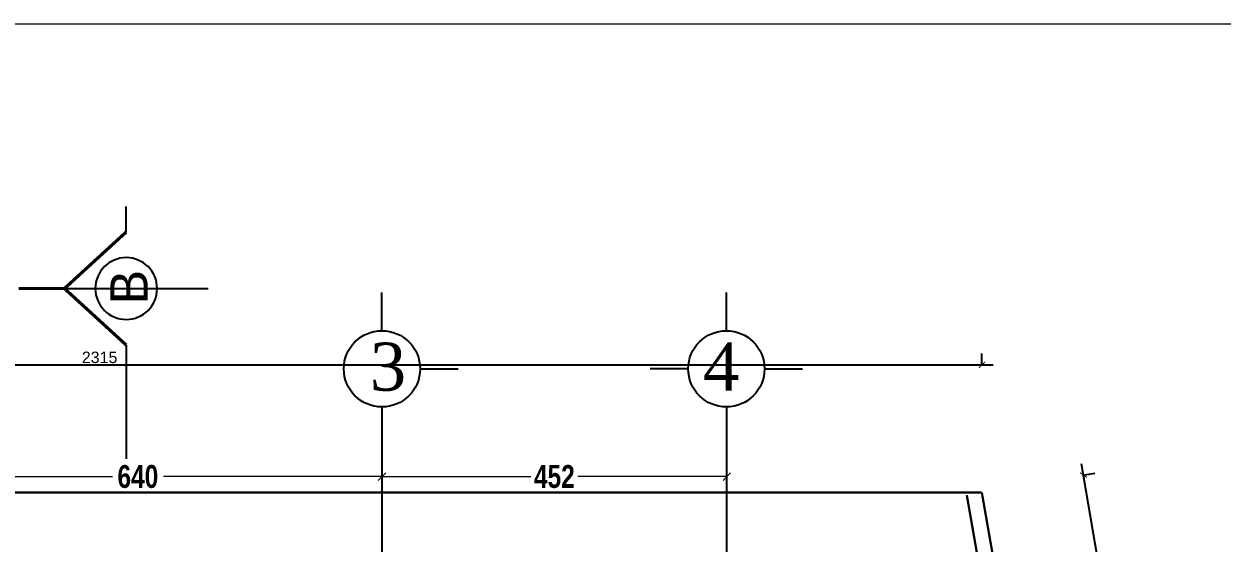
# Model space of a CAD drawing. Extents: x 285329 to 658348, y -83126 to -16980.
# Drawn here: x 332560 to 334132, y -39289 to -38609 of the extents above; entities that cross this region are included whole.
import ezdxf

# ---------------------------------------------------------------- set-up
doc = ezdxf.new("R2010")
doc.units = 0
doc.layers.get('0').update_dxf_attribs({"linetype": 'CONTINUOUS'})
doc.layers.get('DEFPOINTS').update_dxf_attribs({"color": 9, "linetype": 'CONTINUOUS'})
for name, color, linetype in [('AXIS', 1, 'CONTINUOUS'), ('COLUMN', 5, 'CONTINUOUS'), ('DIM', 3, 'CONTINUOUS'), ('TEXT', 3, 'CONTINUOUS'), ('WALL', 7, 'CONTINUOUS'), ('WALL1', 2, 'CONTINUOUS')]:
    doc.layers.add(name, color=color, linetype=linetype)
doc.layers.add('VIS', color=8, linetype='CONTINUOUS', lineweight=18)
doc.styles.add('CITYBLUEPRINT', font='cityb___.ttf', dxfattribs={"width": 0.8})
doc.styles.get("Standard").update_dxf_attribs({"font": 'sanss___.ttf', "height": 15})
doc.styles.add('style2', font='romantic.ttf', dxfattribs={"height": 50})
doc.dimstyles.new('50', dxfattribs={"dimtxt": 30, "dimasz": 10, "dimexe": 5, "dimexo": 6, "dimgap": 5, "dimtad": 0, "dimdec": 0, "dimdsep": 46, "dimtxsty": 'CITYBLUEPRINT', "dimblk1": 'OBLIQUE', "dimblk2": 'OBLIQUE', "dimsah": 1, "dimcen": 0.05, "dimdle": 0.03, "dimclre": 22, "dimclrt": 7, "dimadec": 0, "dimazin": 0, "dimtfac": 1, "dimtdec": 0, "dimtix": 1, "dimtmove": 0, "dimatfit": 3, "dimldrblk": 'OBLIQUE', "dimfxl": 1, "dimtolj": 1, "dimtzin": 0, "dimarcsym": 0})
doc.dimstyles.new('STANDARD$0', dxfattribs={"dimscale": 0, "dimtxt": 50, "dimasz": 8, "dimexe": 15, "dimexo": 0.0625, "dimgap": 2, "dimtad": 1, "dimdec": 0, "dimzin": 0, "dimdsep": 46, "dimtxsty": 'Standard', "dimblk1": 'ARCHTICK', "dimblk2": 'ARCHTICK', "dimsah": 1, "dimcen": 0.09, "dimdle": 15, "dimclrd": 3, "dimclre": 3, "dimclrt": 3, "dimazin": 0, "dimtfac": 1, "dimtdec": 0, "dimtofl": 0, "dimtmove": 1, "dimatfit": 3, "dimldrblk": 'ARCHTICK', "dimfxl": 1.0455, "dimfxlon": 1, "dimtolj": 1, "dimtzin": 0, "dimarcsym": 0})

# ---------------------------------------------------------------- blocks, each defined once
blk = doc.blocks.new('_Oblique')
at = {"color": 0, "lineweight": -2}
blk.add_line((-0.5, -0.5), (0.5, 0.5), dxfattribs=at)
blk = doc.blocks.new('*D2203')
at = {"layer": 'DEFPOINTS', "color": 0, "linetype": 'Continuous', "lineweight": 5, "transparency": 16777216}
for p in [(328031, -10845.6), (328671.3, -10833.2), (328671.3, -10833.2)]:
    blk.add_point(p, dxfattribs=at)
at = {"layer": 'VIS', "color": 22, "linetype": 'Continuous', "lineweight": -2, "transparency": 16777216}
for p, q in [((328031, -10839.6), (328031, -10828.2)), ((328671.3, -10827.2), (328671.3, -10828.2))]:
    blk.add_line(p, q, dxfattribs=at)
at = {"layer": 'VIS', "color": 24, "linetype": 'Continuous', "lineweight": -2, "transparency": 16777216}
for p, q in [((328030.9, -10833.2), (328317.6, -10833.2)), ((328671.3, -10833.2), (328384.6, -10833.2))]:
    blk.add_line(p, q, dxfattribs=at)
at = {"layer": 'VIS', "color": 24, "linetype": 'Continuous', "lineweight": -2, "transparency": 16777216, "xscale": 10, "yscale": 10, "zscale": 10, "rotation": 180}
blk.add_blockref('_Oblique', (328031, -10833.2), dxfattribs=at)
at = {"layer": 'VIS', "color": 24, "linetype": 'Continuous', "lineweight": -2, "transparency": 16777216, "xscale": 10, "yscale": 10, "zscale": 10}
blk.add_blockref('_Oblique', (328671.3, -10833.2), dxfattribs=at)
at = {"layer": 'VIS', "color": 30, "linetype": 'Continuous', "lineweight": 5, "transparency": 16777216, "insert": (328351.1, -10833.2), "char_height": 30, "attachment_point": 5, "style": 'CITYBLUEPRINT'}
blk.add_mtext('\\A1;640', dxfattribs=at)
blk = doc.blocks.new('*D2204')
at = {"layer": 'DEFPOINTS', "color": 0, "linetype": 'Continuous', "lineweight": 5, "transparency": 16777216}
for p in [(328671.3, -10833.2), (329123.8, -10833.2), (329123.8, -10833.2)]:
    blk.add_point(p, dxfattribs=at)
at = {"layer": 'VIS', "color": 22, "linetype": 'Continuous', "lineweight": -2, "transparency": 16777216}
for p, q in [((328671.3, -10827.2), (328671.3, -10828.2)), ((329123.8, -10827.2), (329123.8, -10828.2))]:
    blk.add_line(p, q, dxfattribs=at)
at = {"layer": 'VIS', "color": 24, "linetype": 'Continuous', "lineweight": -2, "transparency": 16777216}
for p, q in [((328671.3, -10833.2), (328866.7, -10833.2)), ((329123.8, -10833.2), (328928.4, -10833.2))]:
    blk.add_line(p, q, dxfattribs=at)
at = {"layer": 'VIS', "color": 24, "linetype": 'Continuous', "lineweight": -2, "transparency": 16777216, "xscale": 10, "yscale": 10, "zscale": 10, "rotation": 180}
blk.add_blockref('_Oblique', (328671.3, -10833.2), dxfattribs=at)
at = {"layer": 'VIS', "color": 24, "linetype": 'Continuous', "lineweight": -2, "transparency": 16777216, "xscale": 10, "yscale": 10, "zscale": 10}
blk.add_blockref('_Oblique', (329123.8, -10833.2), dxfattribs=at)
at = {"layer": 'VIS', "color": 30, "linetype": 'Continuous', "lineweight": 5, "transparency": 16777216, "insert": (328897.5, -10833.2), "char_height": 30, "attachment_point": 5, "style": 'CITYBLUEPRINT'}
blk.add_mtext('\\A1;452', dxfattribs=at)
blk = doc.blocks.new('sec')
at = {"layer": 'WALL'}
for p, q in [((0, 105.9), (0, 319.4)), ((0, 105.9), (-115.7, 0)), ((-115.7, 0), (153.7, 0)), ((0, -105.9), (0, -153.8))]:
    blk.add_line(p, q, dxfattribs=at)
at = {"layer": 'WALL', "const_width": 6}
for points in [[(0, 105.9), (-115.7, 0), (-201.5, 0)], [(0, -105.9), (-115.7, 0)]]:
    blk.add_lwpolyline(points, dxfattribs=at)
at = {"layer": 'WALL'}
blk.add_circle((0, 0), 57.9, dxfattribs=at)
blk = doc.blocks.new('_ARCHTICK')
at = {"color": 0, "linetype": 'ByBlock', "const_width": 0.15}
blk.add_lwpolyline([(-0.5, -0.5), (0.5, 0.5)], dxfattribs=at)
blk = doc.blocks.new('*D2994')
at = {"layer": 'DEFPOINTS', "color": 0, "linetype": 'Continuous', "lineweight": 5, "transparency": 16777216}
for p in [(333950.2, -39200.3), (333816.8, -39223.1), (334350.8, -42353.6)]:
    blk.add_point(p, dxfattribs=at)
at = {"layer": 'WALL', "color": 3, "linetype": 'Continuous', "lineweight": -2, "transparency": 16777216}
for p, q in [((334486.7, -42345.7), (333947.7, -39185.5)), ((333949.2, -39200.5), (333965, -39197.8)), ((334483.2, -42331.1), (334499, -42328.4))]:
    blk.add_line(p, q, dxfattribs=at)
at = {"layer": 'WALL', "color": 3, "linetype": 'Continuous', "lineweight": -2, "transparency": 16777216, "xscale": 8, "yscale": 8, "zscale": 8}
for p, rotation in [((333950.2, -39200.3), 99.68081920431923), ((334484.2, -42330.9), 279.6808192043192)]:
    blk.add_blockref('_ARCHTICK', p, dxfattribs=dict(at, rotation=rotation))
at = {"layer": 'WALL', "color": 3, "linetype": 'Continuous', "transparency": 16777216, "insert": (334226.8, -40764), "char_height": 15, "attachment_point": 5, "rotation": 279.6808}
blk.add_mtext('\\A1;3176', dxfattribs=at)
blk = doc.blocks.new('*D2995')
at = {"layer": 'DEFPOINTS', "color": 0, "linetype": 'Continuous', "lineweight": 5, "transparency": 16777216}
for p in [(333816.8, -39055.7), (331501.8, -39157.4), (333816.8, -39157.4)]:
    blk.add_point(p, dxfattribs=at)
at = {"layer": 'WALL', "color": 3, "linetype": 'Continuous', "lineweight": -2, "transparency": 16777216}
for p, q in [((331501.8, -39056.7), (331501.8, -39040.7)), ((333816.8, -39056.7), (333816.8, -39040.7)), ((331486.8, -39055.7), (333831.8, -39055.7))]:
    blk.add_line(p, q, dxfattribs=at)
at = {"layer": 'WALL', "color": 3, "linetype": 'Continuous', "lineweight": -2, "transparency": 16777216, "xscale": 8, "yscale": 8, "zscale": 8, "rotation": 180}
blk.add_blockref('_ARCHTICK', (331501.8, -39055.7), dxfattribs=at)
at = {"layer": 'WALL', "color": 3, "linetype": 'Continuous', "lineweight": -2, "transparency": 16777216, "xscale": 8, "yscale": 8, "zscale": 8}
blk.add_blockref('_ARCHTICK', (333816.8, -39055.7), dxfattribs=at)
at = {"layer": 'WALL', "color": 3, "linetype": 'Continuous', "transparency": 16777216, "insert": (332659.3, -39045.9), "char_height": 15, "attachment_point": 5}
blk.add_mtext('\\A1;2315', dxfattribs=at)
blk = doc.blocks.new('cbcb')
at = {"layer": 'AXIS'}
for p, q in [((328671.3, -10641.8), (328671.3, -10591.8)), ((329123.2, -10641.8), (329123.2, -10591.8)), ((328721.3, -10691.8), (328771.3, -10691.8)), ((329073.2, -10691.8), (329023.2, -10691.8)), ((329173.2, -10691.8), (329223.2, -10691.8)), ((328671.3, -10741.8), (328670.7, -14326.1)), ((328671.3, -10741.8), (328671.3, -10791.8)), ((329123.2, -10741.8), (329122.7, -14326.1)), ((329123.2, -10741.8), (329123.2, -10791.8))]:
    blk.add_line(p, q, dxfattribs=at)
for centre in [(328671.3, -10691.8), (329123.2, -10691.8)]:
    blk.add_circle(centre, 50, dxfattribs=at)
at = {"layer": 'TEXT', "char_height": 63, "width": 240.461, "attachment_point": 1, "style": 'style2'}
for s, insert in [('3', (328655.5, -10657.4)), ('4', (329092.6, -10657.4))]:
    blk.add_mtext(s, dxfattribs=dict(at, insert=insert))
at = {"layer": 'VIS', "linetype": 'Continuous', "lineweight": 5}
for base, p1, p2, picture, middle in [((328671.3, -10833.2), (328031, -10845.6), (328671.3, -10833.2), '*D2203', (328351.1, -10833.2)), ((329123.7619, -10833.1982), (328671.2851, -10833.1982), (329123.7619, -10833.1982), '*D2204', (328897.5235, -10833.1982))]:
    dim = blk.add_linear_dim(base=base, p1=p1, p2=p2, dimstyle='50', override={"dimtmove": 1}, dxfattribs=at)
    dim.commit()
    dim.dimension.update_dxf_attribs({"geometry": picture, "text_midpoint": middle})

msp = doc.modelspace()

# ---------------------------------------------------------------- linework, layer by layer
at = {"layer": 'COLUMN', "linetype": 'Continuous', "lineweight": 5}
msp.add_lwpolyline([(334575.06, -38608.53), (334575.06, -43858.53), (330887.56, -43858.53), (330887.56, -38608.53)], close=True, dxfattribs=at)
at = {"layer": 'VIS', "linetype": 'Continuous', "lineweight": 5}
msp.add_line((361056.47, -38608.69), (326417.03, -38608.69), dxfattribs=at)
at = {"layer": 'WALL', "linetype": 'Continuous', "const_width": 3}
for points in [[(333816.75, -39223.08), (331501.75, -39223.08), (331501.75, -42934.08), (333418.75, -42934.08)], [(333418.75, -42934.08), (334363.41, -42345.78), (333816.75, -39223.08)]]:
    msp.add_lwpolyline(points, dxfattribs=at)
at = {"layer": 'WALL', "linetype": 'Continuous'}
msp.add_lwpolyline([(333797.05, -39226.53, 3, 3, 0), (334308.36, -42147.29, 0, 0, 0), (333483.06, -42661.26, 0, 0, 0)], format="xyseb", dxfattribs=at)

# ---------------------------------------------------------------- block references
at = {"layer": 'VIS', "linetype": 'Continuous', "lineweight": 5}
msp.add_blockref('cbcb', (4358.43, -28369.04), dxfattribs=at)
at = {"layer": 'WALL1', "xscale": -0.7000000000116418, "yscale": 0.7000000000116418, "zscale": 0.7, "rotation": 180}
msp.add_blockref('sec', (332694.2, -38955.5), dxfattribs=at)

# ---------------------------------------------------------------- texts
at = {"layer": 'DIM', "insert": (332673.42, -38930.96), "char_height": 49, "width": 359.605, "attachment_point": 3, "rotation": 90}
msp.add_mtext('B', dxfattribs=at)

# ---------------------------------------------------------------- dimensions: what is measured, and where the dimension line sits
at = {"layer": 'WALL', "linetype": 'Continuous'}
dim = msp.add_linear_dim(base=(333816.75, -39055.66), p1=(331501.75, -39157.43), p2=(333816.75, -39157.43), dimstyle='STANDARD$0', override={"dimscale": 1}, dxfattribs=at)
dim.commit()
dim.dimension.update_dxf_attribs({"geometry": '*D2995', "text_midpoint": (332659.25, -39045.92)})
dim = msp.add_aligned_dim(p1=(334350.79, -42353.64), p2=(333816.75, -39223.08), distance=-135.36, dimstyle='STANDARD$0', override={"dimscale": 1}, dxfattribs=at)
dim.commit()
dim.dimension.update_dxf_attribs({"geometry": '*D2994', "text_midpoint": (334226.8, -40763.96)})

doc.saveas('drawing.dxf')
